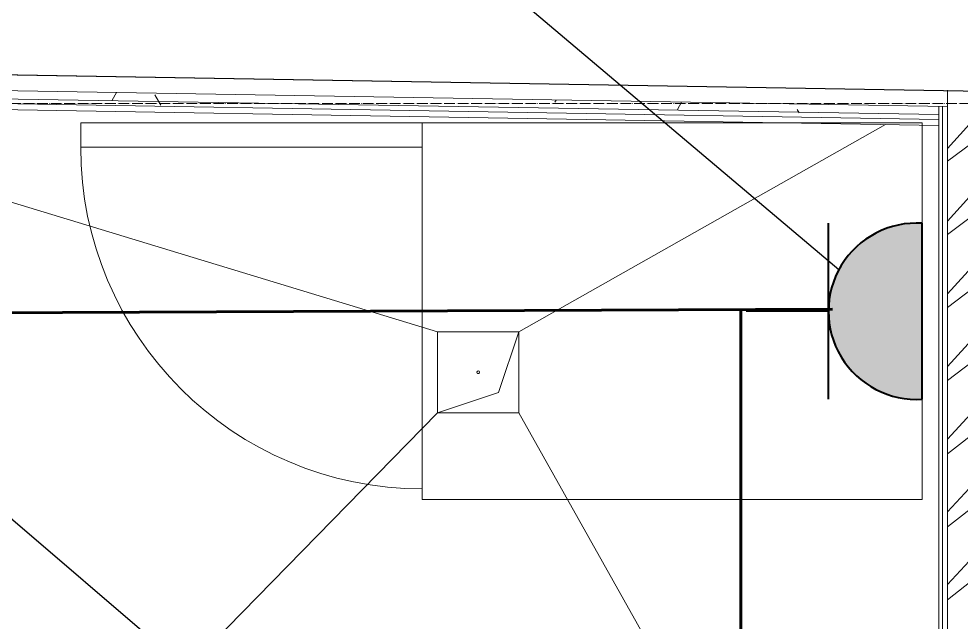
# Model space of a CAD drawing. Header units: millimetres. Extents: x -32 to 417638015, y -35 to 175284279.
# Drawn here: x 416314370 to 416316113, y 175267285 to 175268401 of the extents above; entities that cross this region are included whole.
import ezdxf
from ezdxf.enums import TextEntityAlignment as Align

# ---------------------------------------------------------------- set-up
doc = ezdxf.new("R2010")
doc.units = ezdxf.units.MM
doc.linetypes.add('ADSK_Линия сетки', pattern=[25, 20, -2.5, 0, -2.5])
for name, color, linetype, lineweight in [('.', 7, 'Continuous', 40), ('_ЭМ_гофра', 5, 'Continuous', 60), ('_ЭМ_ТХ_пищеблок', 7, 'Continuous', 30), ('Атрибут', 7, 'Continuous', 5), ('Обобщенные модели', 7, 'Continuous', 18), ('Оборудование пищеблок', 250, 'Continuous', 5), ('Оси', 253, 'Continuous', 9), ('Перекрытие', 7, 'Continuous', 18), ('Примечания', 250, 'Continuous', 30), ('Стены внутренние', 7, 'Continuous', 18), ('Стены несущие', 7, 'Continuous', 30), ('Стены отделка', 7, 'Continuous', 30), ('Стены штриховка', 7, 'Continuous', 9), ('ШТРИХОВКА', 252, 'Continuous', 15), ('ЭМ', 5, 'Continuous', 40), ('ЭО', 94, 'Continuous', 30)]:
    doc.layers.add(name, color=color, linetype=linetype, lineweight=lineweight)
doc.layers.add('PDF __ЭМ_Надписи', color=7, linetype='Continuous')
doc.layers.add('ЭОМ_Лотки рабочие', color=5, linetype='Continuous')
doc.styles.add('ISOCPEUR', font='isocpeur.ttf', dxfattribs={"width": 0.85, "height": 274.9999999999997})

# ---------------------------------------------------------------- blocks, each defined once
blk = doc.blocks.new('A$Cf2563dd5')
at = {"layer": 'Оборудование пищеблок', "color": 0}
blk.add_lwpolyline([(0, 697), (925, 697), (925, 0), (0, 0)], close=True, dxfattribs=at)
blk.add_lwpolyline([(925, 0), (1557, 0), (1557, 45), (925, 45)], dxfattribs=at)
blk.add_arc((925, 45), 632.0000000000001, 0, 90, dxfattribs=at)
blk = doc.blocks.new('_ЭМ_ТХ_Пищеблок')
at = {"layer": 'Примечания', "color": 8, "lineweight": 13, "rotation": 180}
blk.add_blockref('A$Cf2563dd5', (57786.48016942581, 38664.11588670642), dxfattribs=at)
at = {"layer": 'Атрибут', "color": 8, "style": 'ISOCPEUR', "width": 0.85}
blk.add_attdef('№_ПОЗИЦИИ', text='', height=150, rotation=90, dxfattribs=at).set_placement((58331.67525722168, 39155.16258932042), align=Align.MIDDLE_CENTER)
blk = doc.blocks.new('ТХ пищеблок....')
at = {"layer": 'Примечания', "color": 8, "lineweight": 13, "rotation": 180}
blk.add_blockref('A$Cf2563dd5', (5121.188520668889, 23331.97322830034), dxfattribs=at)
blk = doc.blocks.new('1 этаж')
at = {"layer": 'Стены внутренние', "lineweight": 9}
h = blk.add_hatch(dxfattribs=at)
h.set_pattern_fill('FP_12', color=8, style=0, pattern_type=2)
h.set_pattern_definition([(0, (557.2005734382547, 188.9018102923583), (406.4, 101.6), [33.528, -271.272, 33.528, -271.272, -1625.6]), (0, (557.2005734382547, 188.9018102923583), (406.4, 101.6), [-609.6, 33.528, -576.072, 33.528, -271.272, -711.2]), (0, (557.2005734382547, 188.9018102923583), (406.4, 101.6), [-1524, 33.528, -169.672, 33.528, -474.472]), (120, (709.6005734382488, 239.7018102923575), (-291.1881810244989, 301.1527240979959), [33.52799999999996, -271.2719999999997, 33.52799999999996, -271.2719999999997, -1625.599999999999]), (120, (709.6005734382488, 239.7018102923575), (-291.1881810244989, 301.1527240979959), [-609.5999999999995, 33.52799999999996, -576.0719999999994, 33.52799999999996, -271.2719999999997, -711.1999999999995]), (120, (709.6005734382488, 239.7018102923575), (-291.1881810244989, 301.1527240979959), [-1523.999999999999, 33.52799999999996, -169.6719999999999, 33.52799999999996, -474.4719999999997]), (240, (760.4005734382372, 442.9018102923583), (-115.2118189755009, -402.7527240979958), [33.528, -271.272, 33.528, -271.272, -1625.6]), (240, (760.4005734382372, 442.9018102923583), (-115.2118189755009, -402.7527240979958), [-609.6, 33.528, -576.072, 33.528, -271.272, -711.2]), (240, (760.4005734382372, 442.9018102923583), (-115.2118189755009, -402.7527240979958), [-1524, 33.528, -169.672, 33.528, -474.472])])
h.paths.add_polyline_path([(51843.63114766552, 36713.80736771814), (51843.82744670555, 36728.80619294335), (49558.08537243761, 36767.4654484433), (49558.08537243845, 36752.46330316947), (51809.29923350876, 36714.38803088924)])
at = {"layer": 'Стены штриховка'}
h = blk.add_hatch(dxfattribs=at)
h.set_pattern_fill('ANSI32', color=8, scale=10)
h.set_pattern_definition([(45, (-31496.66335460375, 188.9018102923583), (-67.35192090801866, 67.35192090801866), []), (45, (-31451.76205460375, 188.9018102923583), (-67.35192090801866, 67.35192090801866), [])])
h.paths.add_polyline_path([(52009.72744670551, 36756.00458051563), (51889.72744670551, 36758.03416675469), (51889.72744670551, 33327.30453593125), (52009.72744670551, 33327.30453593125)])
h.paths.add_polyline_path([(51889.72744670551, 34752.83762857817), (51882.77834950708, 34765.18170692473), (49538.08537243839, 34765.18170692473), (49538.08537243839, 34645.18170692473), (51889.72744670551, 34645.18170692473)])
h.paths.add_polyline_path([(51889.72744670551, 34495.1817069247), (49538.08537243839, 34495.18170692475), (49538.08537243839, 34375.1817069247), (51889.72744670551, 34375.1817069247)])
at = {"layer": 'Обобщенные модели', "color": 8}
for p, q in [((50946.64802884997, 36161.62990612257), (50946.64802884997, 36311.62990612257)), ((50946.64802884997, 36311.62990612257), (51096.64802884997, 36311.62990612257)), ((51096.64802884997, 36311.62990612257), (51059.14802884998, 36199.12990612257)), ((51096.64802884997, 36311.62990612257), (51096.64802884997, 36161.62990612257)), ((51059.14802884998, 36199.12990612257), (50946.64802884997, 36161.62990612257)), ((51096.64802884997, 36161.62990612257), (50946.64802884997, 36161.62990612257))]:
    blk.add_line(p, q, dxfattribs=at)
for radius, start, end in [(2.500000000000002, 0, 180), (2.499999999999998, 120.0000000000624, 180), (2.500000000000002, 180, 0), (2.499999999999999, 239.9999999999376, 344.9999999998312), (2.500000000000002, 15.00000000016882, 90)]:
    blk.add_arc((51021.64802884997, 36236.62990612257), radius, start, end, dxfattribs=at)
at = {"layer": 'Оси', "color": 8, "linetype": 'ADSK_Линия сетки'}
blk.add_line((-9557.527964694336, 36733.90181029197), (56672.20057343828, 36733.90181029175), dxfattribs=at)
at = {"layer": 'Перекрытие', "color": 8}
for p, q in [((49593.08537243836, 36723.25805822364), (50946.64802884997, 36311.62990612257)), ((51096.64802884997, 36311.62990612257), (51774.9340636034, 36694.96639615699)), ((51096.64802884997, 36311.62990612257), (50946.64802884997, 36311.62990612257)), ((50946.64802884997, 36311.62990612257), (50946.64802884997, 36161.62990612257)), ((51096.64802884997, 36161.62990612257), (51096.64802884997, 36311.62990612257)), ((50946.64802884997, 36161.62990612257), (49975.50183211884, 35171.12228041035)), ((50946.64802884997, 36161.62990612257), (51096.64802884997, 36161.62990612257)), ((51096.64802884997, 36161.62990612257), (51873.82744670552, 34781.08170692471))]:
    blk.add_line(p, q, dxfattribs=at)
at = {"layer": 'Стены несущие', "color": 8}
blk.add_line((49538.08537243839, 36797.80800336423), (53497.85463561036, 36730.83555997742), dxfattribs=at)
at = {"layer": 'Стены отделка', "color": 8, "lineweight": 9}
for p, q in [((53058.79202606477, 36738.26152189747), (49550.22279274464, 36797.60272052049)), ((49549.71546874146, 36767.60701045462), (51889.72744670551, 36728.02987620687)), ((51889.72744670551, 36758.54156331444), (51889.72744670551, 33327.30453593125)), ((49557.49349443469, 36732.4704533664), (51873.82744670555, 36693.29379074466)), ((51873.82744670552, 36728.53727276664), (51873.82744670552, 34765.18170692473))]:
    blk.add_line(p, q, dxfattribs=at)
at = {"layer": 'Стены штриховка', "color": 8}
for p, q in [((49557.83171043685, 36752.46759341033), (51873.82744670555, 36713.29665110973)), ((49557.67951323587, 36743.46888039059), (51873.82744670555, 36704.29536394549)), ((51880.72744670548, 36728.53727276664), (51880.72744670548, 34765.18170692473))]:
    blk.add_line(p, q, dxfattribs=at)
at = {"layer": 'ЭОМ_Лотки рабочие'}
blk.add_blockref('ТХ пищеблок....', (46722.0575752336, 13366.04446869802), dxfattribs=at)
blk = doc.blocks.new('Розетка IP54')
at = {"layer": '.'}
h = blk.add_hatch(color=5, dxfattribs=at)
h.dxf.hatch_style = 1
h.paths.add_polyline_path([(551667.0757685276, -101006.4904762172), (551667.0757685277, -101180.0264936571), (551829.8079254188, -101180.0264936572, 0.4331552738982196)])
h.paths.add_polyline_path([(551667.0757685276, -101006.4904762172, 0.4331552738983379), (551504.3436116363, -101180.0264936571), (551667.0757685277, -101180.0264936571)])
at = {"layer": 'ЭМ', "color": 5}
for p, q in [((551667.0757685257, -101006.4904762172), (551667.0757685276, -100854.0732687484)), ((551504.343611646, -101006.4904762159), (551829.8079254286, -101006.4904762159)), ((551504.3436116365, -101180.0264936571), (551829.8079254188, -101180.0264936572))]:
    blk.add_line(p, q, dxfattribs=at)
blk.add_arc((551667.0757685276, -101169.5589419752), 163.0684657580474, 356.3195877734439, 183.6804122265561, dxfattribs=at)

msp = doc.modelspace()

# ---------------------------------------------------------------- linework, layer by layer
at = {"layer": '_ЭМ_гофра', "linetype": 'ByBlock'}
for points in [[(416312598.8864031, 175267849.9643241), (416315875.2011529, 175267864.0493917)], [(416315705.8554331, 175266458.3808752), (416315705.8554331, 175267860.1808478)]]:
    msp.add_lwpolyline(points, dxfattribs=at)
at = {"layer": 'PDF __ЭМ_Надписи', "lineweight": 25}
for points in [[(416315886.7782365, 175267936.5098174), (416308077.7933159, 175274530.5116096), (416304898.5792037, 175274530.5116096)], [(416315543.1232762, 175266458.3808752), (416307916.9190088, 175272998.5953424), (416304432.9067394, 175272998.5953424)]]:
    msp.add_lwpolyline(points, dxfattribs=at)

# ---------------------------------------------------------------- block references
at = {"layer": '_ЭМ_ТХ_пищеблок', "lineweight": 50}
msp.add_blockref('_ЭМ_ТХ_Пищеблок', (416258254.8670169, 175229544.5649611), dxfattribs=at)
at = {"layer": 'ШТРИХОВКА'}
msp.add_blockref('1 этаж', (416264198.1010904, 175231510.6631508), dxfattribs=at)
at = {"layer": 'ЭО', "rotation": 90}
msp.add_blockref('Розетка IP54', (416214861.3206926, 174716193.1050793), dxfattribs=at)

doc.saveas('drawing.dxf')
